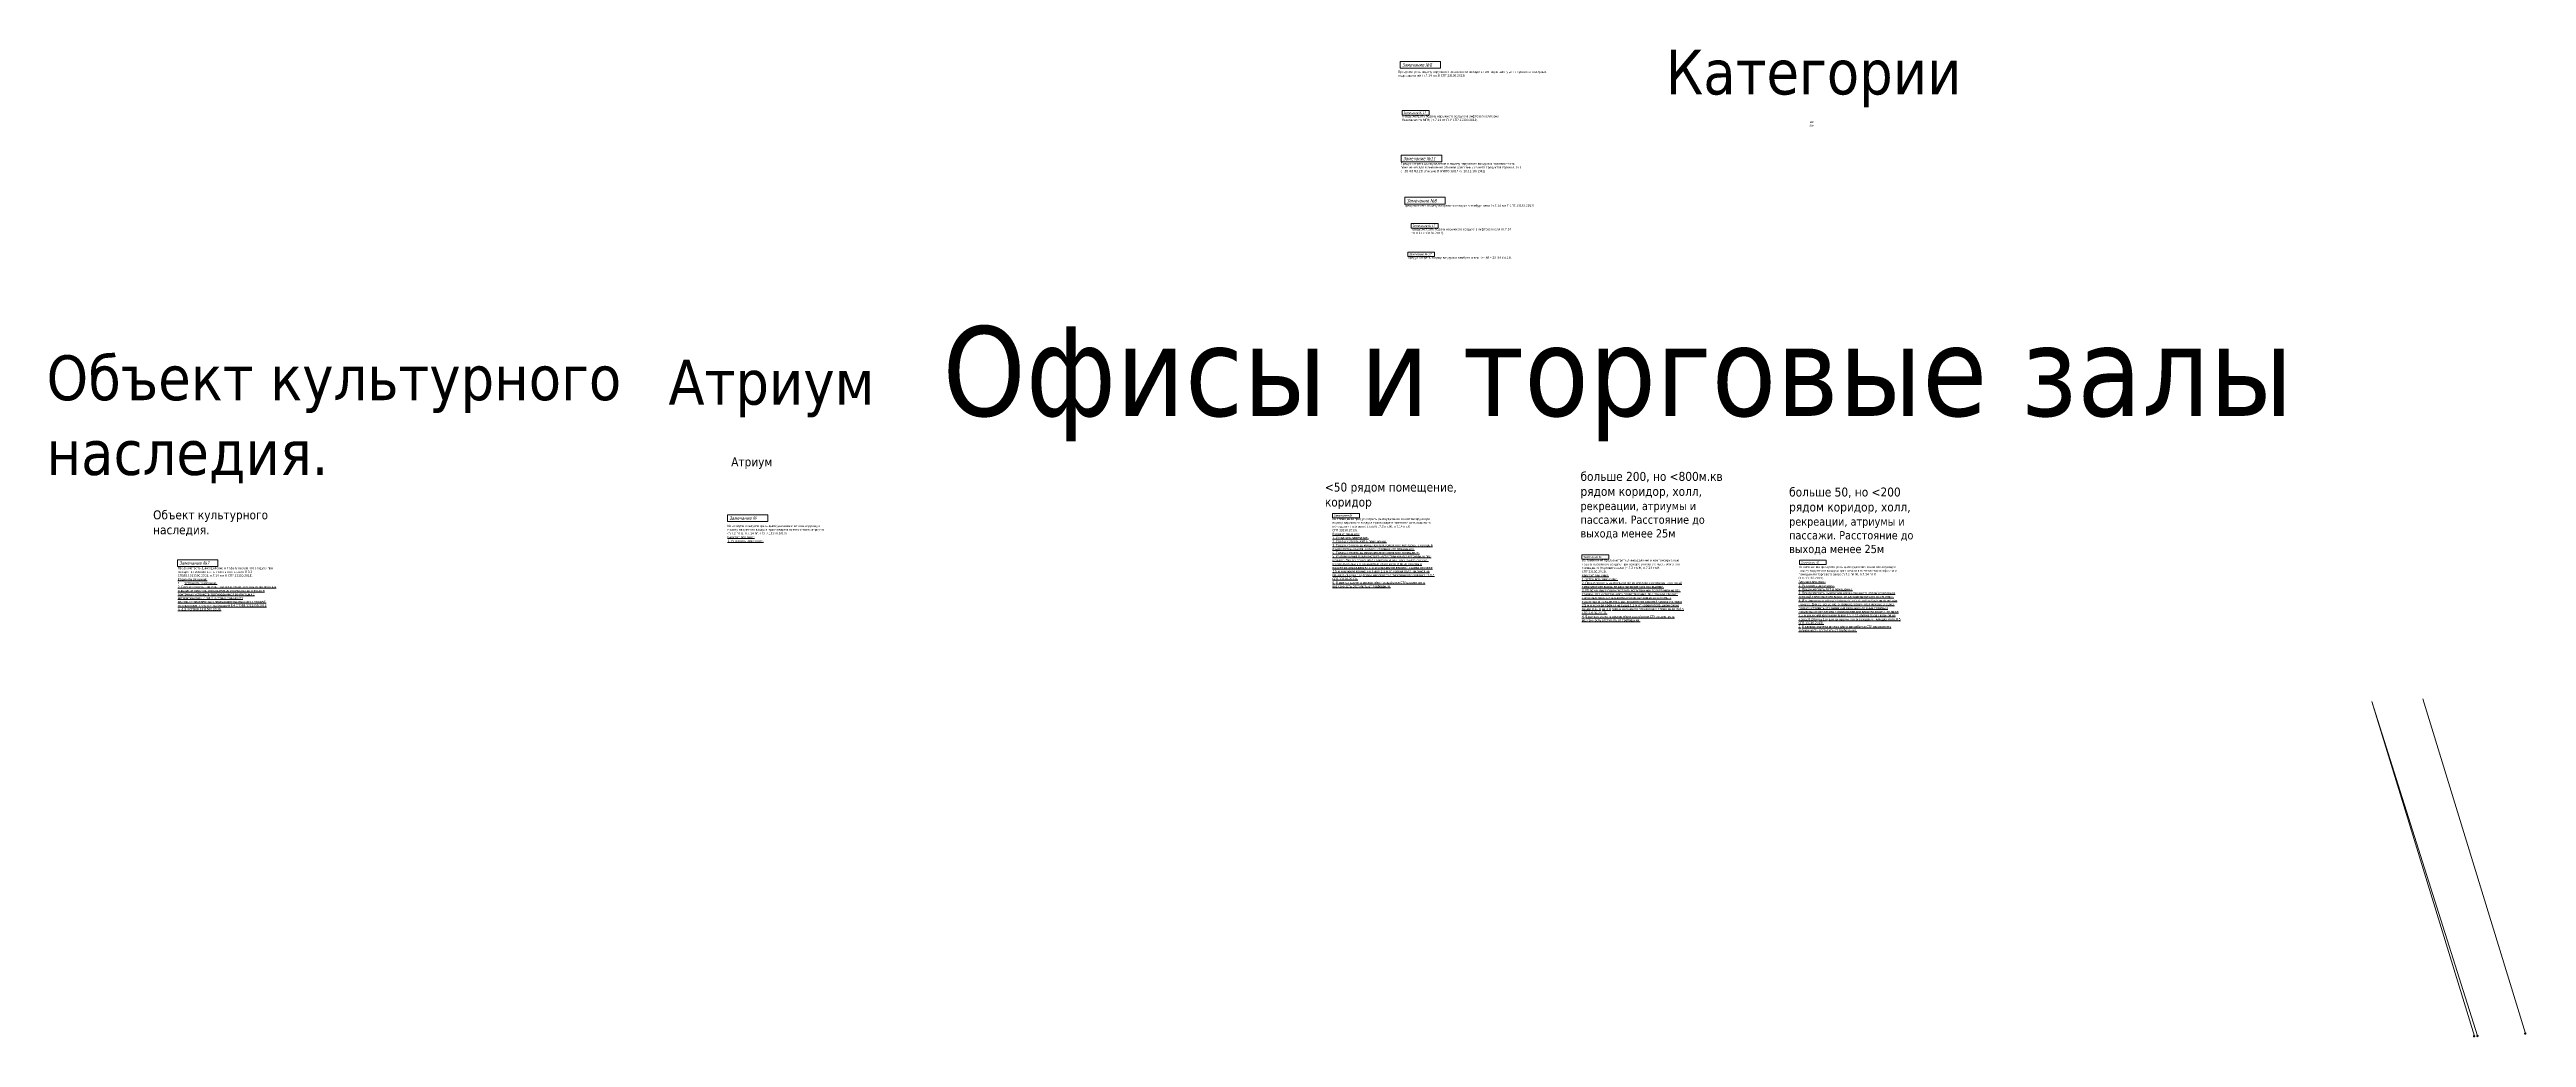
# Model space of a CAD drawing. Header units: millimetres. Extents: x -783640 to 8156175, y -1575894 to 1845315.
# Drawn here: x -353992 to 309018, y 344050 to 608381 of the extents above; entities that cross this region are included whole.
import ezdxf

# ---------------------------------------------------------------- set-up
doc = ezdxf.new("R2010")
doc.units = ezdxf.units.MM
for name, color, linetype, lineweight in [('экспертиза', 1, 'Continuous', 0), ('экспертиза ДУ', 1, 'Continuous', 0), ('экспертиза ДУ пояснения', 6, 'Continuous', 0)]:
    doc.layers.add(name, color=color, linetype=linetype, lineweight=lineweight)
doc.layers.add('экспертиза категории', color=1, linetype='Continuous')
doc.styles.add('Битекс', font='isocpeur.ttf', dxfattribs={"width": 0.8, "oblique": 15})
doc.styles.add('ЭКСПЕРТИЗА', font='tahoma.ttf')

msp = doc.modelspace()

# ---------------------------------------------------------------- hatches: boundary and pattern name
at = {"layer": 'экспертиза ДУ', "lineweight": 0}
h = msp.add_hatch(color=30, dxfattribs=at)
edge = h.paths.add_edge_path()
edge.add_arc((295902, 344445), 333, 0, 360)
h = msp.add_hatch(color=5, dxfattribs=at)
edge = h.paths.add_edge_path()
edge.add_arc((308685, 345099), 333, 0, 360)
h = msp.add_hatch(color=5, dxfattribs=at)
edge = h.paths.add_edge_path()
edge.add_arc((294996, 344383), 333, 0, 360)

# ---------------------------------------------------------------- linework, layer by layer
at = {"layer": 'экспертиза', "lineweight": 0, "transparency": 33554687}
msp.add_lwpolyline([(-319713, 471878), (-308913, 471878), (-308913, 470078), (-319713, 470078), (-319713, 471878)], dxfattribs=at)
at = {"layer": 'экспертиза ДУ', "lineweight": 0}
for points in [[(7532, 605166), (18332, 605166), (18332, 603366), (7532, 603366), (7532, 605166)], [(7849, 580109), (18649, 580109), (18649, 578309), (7849, 578309), (7849, 580109)], [(8822, 568841), (19622, 568841), (19622, 567041), (8822, 567041), (8822, 568841)]]:
    msp.add_lwpolyline(points, dxfattribs=at)
at = {"layer": 'экспертиза ДУ', "elevation": 0}
for points in [[(8086, 592052), (15286, 592052), (15286, 590852), (8086, 590852), (8086, 592052)], [(10506, 561804), (17706, 561804), (17706, 560604), (10506, 560604), (10506, 561804)], [(9557, 554207), (16757, 554207), (16757, 553007), (9557, 553007), (9557, 554207)], [(267634, 433961), (295075, 344416)], [(295949, 344518), (267634, 433961)], [(281323, 434676), (308765, 345132)]]:
    msp.add_lwpolyline(points, dxfattribs=at)
at = {"layer": 'экспертиза ДУ'}
for points in [[(-10584, 484286), (-3384, 484286), (-3384, 483086), (-10584, 483086), (-10584, 484286)], [(56173, 473202), (63373, 473202), (63373, 472002), (56173, 472002), (56173, 473202)], [(114387, 471753), (121587, 471753), (121587, 470553), (114387, 470553), (114387, 471753)]]:
    msp.add_lwpolyline(points, dxfattribs=at)
at = {"layer": 'экспертиза ДУ', "color": 1, "lineweight": 0}
msp.add_lwpolyline([(-172516, 483901), (-161716, 483901), (-161716, 482101), (-172516, 482101), (-172516, 483901)], dxfattribs=at)

# ---------------------------------------------------------------- texts
at = {"layer": 'экспертиза', "lineweight": 0, "ltscale": 100, "transparency": 33554687, "style": 'ЭКСПЕРТИЗА', "oblique": 14.999978, "width": 0.8}
msp.add_text('Замечание №7', height=900, dxfattribs=at).set_placement((-319263, 470528))
at = {"layer": 'экспертиза', "lineweight": 0, "ltscale": 100, "insert": (-319655, 469946), "char_height": 600, "width": 25338.67, "attachment_point": 1, "style": 'ЭКСПЕРТИЗА'}
msp.add_mtext('\\pt1200;Предусмотреть дымоудаление и подачу наружного воздуха при пожаре  в нижнюю часть молельного зала (п.8.3.2 СП388.1311500.2018, п.7.14 п.п.К СП7.13130.2013).\\P{\\L\\C6;Варианты решения:\\P\\pt1800;\\l1.^I\\LУстранить замечание.\\P\\ptz;2. Предусмотреть приводы принудительного открывания оконных и дверных проемов, используемые в качестве вытяжных и приточных устройств противодымной вентиляции с автоматическим и (или) дистанционным (от кнопок,установленных у эвакуационных выходов с этажей) управлением, с учетом требований 8.4 СП388.1311500.2018 (п.8.3.4 СП388.1311500.2018)}', dxfattribs=at)
at = {"layer": 'экспертиза ДУ', "lineweight": 0, "style": 'ЭКСПЕРТИЗА', "oblique": 14.999978, "width": 0.8}
for s, p in [('Замечание №8', (7982, 603816)), ('Замечание №11', (8299, 578759)), ('Замечание №8', (9272, 567491))]:
    msp.add_text(s, height=900, dxfattribs=at).set_placement(p)
at = {"layer": 'экспертиза ДУ', "style": 'ЭКСПЕРТИЗА', "oblique": 14.999978, "width": 0.8}
for s, p in [('Замечание № 17', (8386, 591152)), ('Замечание № 17', (10806, 560904)), ('Замечание № 17', (9857, 553307)), ('Замечание № ', (-10284, 483386)), ('Замечание № ', (56473, 472302)), ('Замечание № ', (114687, 470853))]:
    msp.add_text(s, height=600, dxfattribs=at).set_placement(p)
at = {"layer": 'экспертиза ДУ', "color": 1, "lineweight": 0, "style": 'ЭКСПЕРТИЗА', "oblique": 14.999978, "width": 0.8}
msp.add_text('Замечание №', height=900, dxfattribs=at).set_placement((-172066, 482551))
at = {"layer": 'экспертиза ДУ', "color": 6, "ltscale": 100, "char_height": 600, "attachment_point": 1, "style": 'ЭКСПЕРТИЗА'}
for s, insert, width in [('\\C256;Предусмотреть подачу наружного воздуха при пожаре в лифтовую шахту для перевозки пожарных подразделений (п.7.14 п.п.Б СП7.13130.2013)', (6998, 602745), 41362.2), ('\\C256;Предусмотреть дымоудаление и подачу наружного воздуха в нижнюю часть \\A1;помещения\\A0; для возмещения объемов удаляемых из него продуктов горения. (ч.3 ст.85 ФЗ №123) (Письмо ВНИИПО №017 от 18.11.16) [341]', (7669, 578168), 30992.11), ('\\C256;Предусмотреть подачу наружного воздуха в тамбур-шлюз (п.7.14 п.п.Г СП7.13130.2013)', (8452, 566926), 41362.2), ('\\A1;{\\C256;Из помещения предусмотреть дымоудаление \\A0;и компенсирующую подачу наружного воздуха при пожаре в нижнюю часть офисного \\A1;помещения \\A0;\\C2;(торгового зала)\\A1;\\C256; (п.7.2 пп.Ж, п.7.14 пп.К СП7.13130.2013).\\P\\L\\C6;Вариант решения:\\P1. Устранить замечание.\\P\\A0;2. Предусмотреть АУП в помещении.\\P3. Предусмотреть дымоудаление из смежного коридора, в который предусмотрен выход из рассматриваемого помещения. \\P4. Предусмотреть дымоудаление из смежного помещения. \\P\\A1;\\H1.00002x;5. Из помещения предусмотреть естественное проветривание при пожаре. Для естественного проветривания  при пожаре следует предусматривать открываемые оконные или иные проемы в наружных ограждениях с расположением верхней кромки не ниже 2,5 м и нижней кромки не выше 1,5 м от уровня пола шириной не менее 0.24\\~м на 1\\~м длины наружного ограждения помещения (п.8.5 СП7.13130.2013).\\A0;\\H0.99998x;\\P6\\A1;\\H1.00004x;. В рамках расчета рисков и/или разработки СТУ рассмотреть возможность отступить от требования.}', (-10584, 483086), 26264.8), ('\\A1;{\\C256;Из помещения предусмотреть дымоудаление \\A0;и компенсирующую подачу наружного воздуха при пожаре в нижнюю часть офисного \\A1;помещения \\A0;\\C2;(торгового зала)\\A1;\\C256; (п.7.2 пп.Ж, п.7.14 пп.К СП7.13130.2013).\\P\\L\\C6;Вариант решения:\\P1. Устранить замечание.\\P\\A0;2. Предусмотреть дымоудаление из смежного коридора, в который предусмотрен выход из рассматриваемого помещения. \\P\\A1;\\H1.00002x;3. Из помещения предусмотреть естественное проветривание при пожаре. Для естественного проветривания  при пожаре следует предусматривать открываемые оконные или иные проемы в наружных ограждениях с расположением верхней кромки не ниже 2,5 м и нижней кромки не выше 1,5 м от уровня пола шириной не менее 0.24\\~м на 1\\~м длины наружного ограждения помещения (п.8.5 СП7.13130.2013).\\A0;\\H0.99998x;\\P4\\A1;\\H1.00004x;. В рамках расчета рисков и/или разработки СТУ рассмотреть возможность отступить от требования.}', (56173, 472002), 26264.8), ('\\A1;{\\C256;Из помещения предусмотреть дымоудаление \\A0;и компенсирующую подачу наружного воздуха при пожаре в нижнюю часть офисного\\C2; \\C256; \\A1;помещения \\A0;\\C2;(торгового зала)\\A1;\\C256; (п.7.2 пп.Ж, п.7.14 пп.К СП7.13130.2013).\\P\\L\\C6;Вариант решения:\\P1. Устранить замечание.\\P\\A0;2. Предусмотреть АУП в помещении.\\P3. Предусмотреть дымоудаление из смежного холла(коридора) в который предусмотрен выход из рассматриваемого помещения. \\P\\A1;\\H1.00002x;4. Из помещения предусмотреть естественное проветривание при пожаре. Для естественного проветривания  при пожаре следует предусматривать открываемые оконные или иные проемы в наружных ограждениях с расположением верхней кромки не ниже 2,5 м и нижней кромки не выше 1,5 м от уровня пола шириной не менее 0.24\\~м на 1\\~м длины наружного ограждения помещения (п.8.5 СП7.13130.2013).\\A0;\\H0.99998x;\\P5\\A1;\\H1.00004x;. В рамках расчета рисков и/или разработки СТУ рассмотреть возможность отступить от требования.}', (114184, 470290), 26264.8)]:
    msp.add_mtext(s, dxfattribs=dict(at, insert=insert, width=width))
at = {"layer": 'экспертиза ДУ', "ltscale": 100, "char_height": 600, "attachment_point": 1, "style": 'ЭКСПЕРТИЗА'}
for s, insert, width in [('\\A1;Предусмотреть подачу наружного воздуха в лифтовой холл(зону безопасности МГН) ({\\A0;п.7.14 пп.П, Р СП7.13130.2013}).', (8086, 590852), 26264.8), ('\\A1;Предусмотреть подачу наружного воздуха в лифтовой холл ({\\A0;п.7.14 пп.П СП7.13130.2013}).', (10506, 560604), 26264.8), ('\\A1;Предусмотреть подпор воздуха в тамбур-шлюзы ({\\A0;ст.88 ч.20 ФЗ №123}).', (9557, 553007), 29067.6)]:
    msp.add_mtext(s, dxfattribs=dict(at, insert=insert, width=width))
at = {"layer": 'экспертиза ДУ', "color": 1, "ltscale": 100, "insert": (-172508, 481246), "char_height": 600, "width": 26264.8, "attachment_point": 1, "style": 'ЭКСПЕРТИЗА'}
msp.add_mtext('\\A1;Из атриума предусмотреть дымоудаление и компенсирующую подачу наружного воздуха при пожаре в нижнюю часть атриума (п.7.2 пп.Д, п.7.14 пп.К СП7.13130.2013).\\P{\\L\\C6;Вариант решения:\\P1. Устранить замечание.}', dxfattribs=at)
at = {"layer": 'экспертиза ДУ пояснения', "color": 2, "lineweight": 0, "attachment_point": 1, "style": 'ЭКСПЕРТИЗА'}
for s, insert, char_height, width in [('\\A1;Категории', (78621, 608381, 0), 12000, 324252.19), ('Офисы и торговые залы', (-114969, 534360, 0), 24000, 378558.11), ('Объект культурного наследия.', (-354787, 526563, 0), 12000, 189279.05), ('Атриум', (-188332, 525381, 0), 12000, 189279.05)]:
    msp.add_mtext(s, dxfattribs=dict(at, insert=insert, char_height=char_height, width=width))
at = {"layer": 'экспертиза ДУ пояснения', "color": 30, "lineweight": 0, "char_height": 2400, "attachment_point": 1, "style": 'ЭКСПЕРТИЗА'}
for s, insert, width in [('Атриум', (-171533, 499273), 41574.45), ('<50 рядом помещение, коридор', (-12614, 492510), 41574.45), ('больше 200, но <800м.кв рядом коридор, холл, {\\H0.91667x;рекреации, атриумы и пассажи. Расстояние до выхода менее 25м}', (55810, 495368), 41574.45), ('больше 50, но <200\\Pрядом коридор, холл, {\\H0.91667x;рекреации, атриумы и пассажи. Расстояние до выхода менее 25м}', (111654, 491193), 33170.57), ('Объект культурного наследия.', (-326266, 485081), 41574.45)]:
    msp.add_mtext(s, dxfattribs=dict(at, insert=insert, width=width))
at = {"layer": 'экспертиза категории', "color": 1, "ltscale": 200, "style": 'Битекс', "oblique": 15, "width": 0.8}
for s, p in [('В2п', (117068, 587747)), ('В2с', (117151, 588732))]:
    msp.add_text(s, height=500, dxfattribs=at).set_placement(p)

doc.saveas('drawing.dxf')
